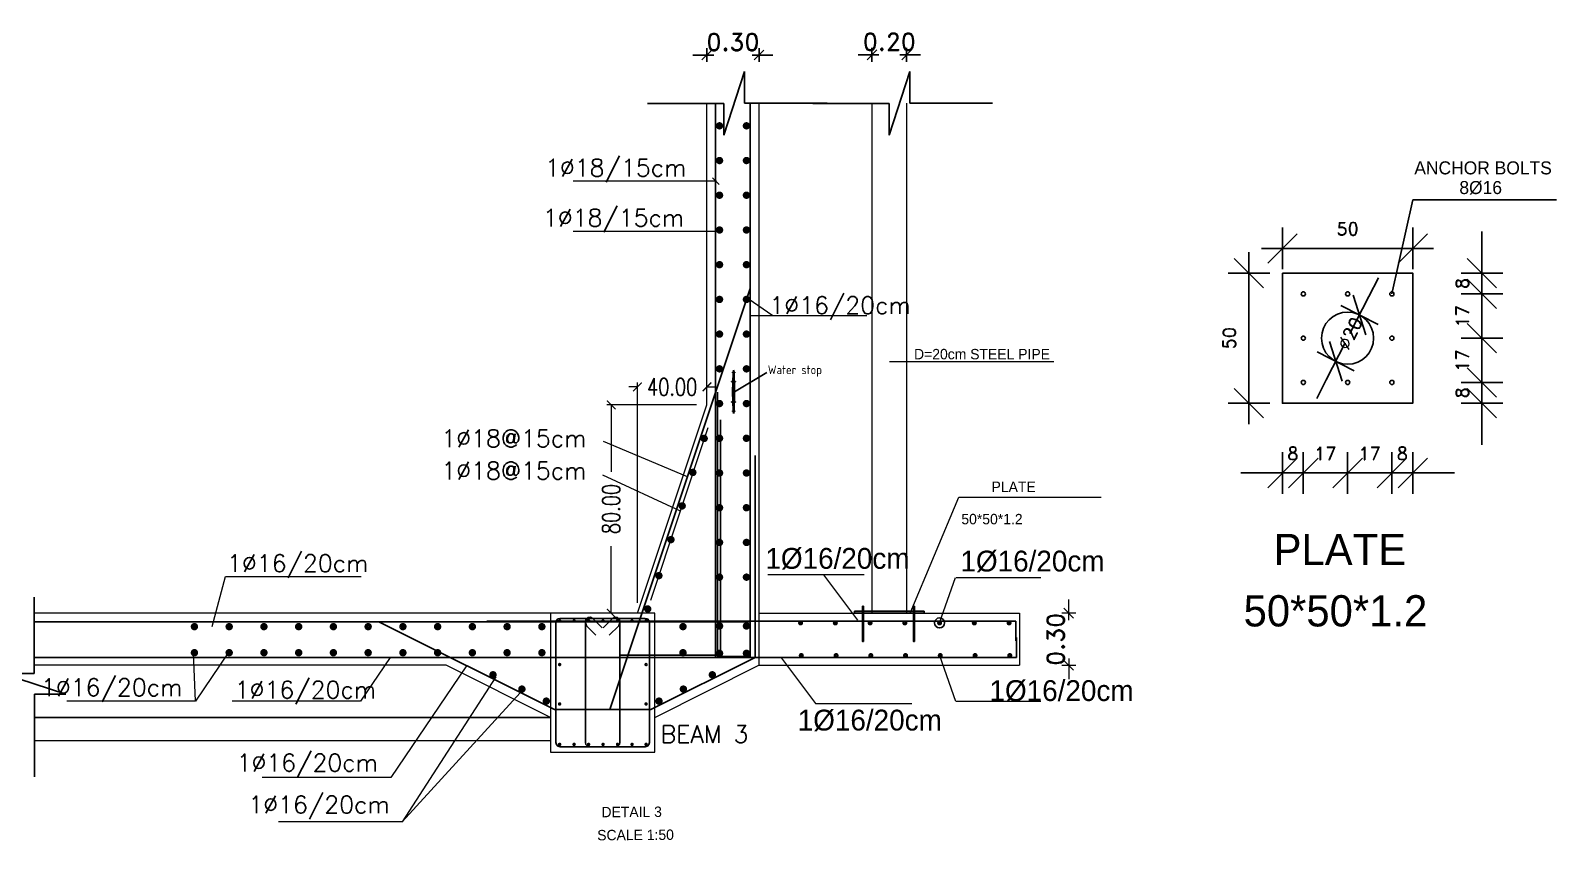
# Model space of a CAD drawing. Extents: x 166525 to 167198, y 178739 to 179747.
# Drawn here: x 166645.68 to 166663.25, y 179285.34 to 179294.67 of the extents above; entities that cross this region are included whole.
import ezdxf

# ---------------------------------------------------------------- set-up
doc = ezdxf.new("R2010")
doc.units = 0
doc.header["$MEASUREMENT"] = 0
doc.linetypes.add('AUSGEZOGEN', pattern=[0])
doc.layers.get('0').update_dxf_attribs({"linetype": 'CONTINUOUS'})
doc.layers.get('DEFPOINTS').update_dxf_attribs({"linetype": 'CONTINUOUS'})
for name, color, linetype, lineweight in [('BEAM', 6, 'CONTINUOUS', 13), ('dimentions', 241, 'CONTINUOUS', 20), ('LINE', 8, 'CONTINUOUS', 9)]:
    doc.layers.add(name, color=color, linetype=linetype, lineweight=lineweight)
for name, color, linetype in [('BEAM-DIM', 4, 'CONTINUOUS'), ('BEAM-REIN', 2, 'CONTINUOUS'), ('EBENE0', 7, 'AUSGEZOGEN'), ('FRAM-REIN', 2, 'CONTINUOUS'), ('GRUNDEBENE', 7, 'AUSGEZOGEN'), ('LAYER40', 7, 'AUSGEZOGEN'), ('outdim', 42, 'CONTINUOUS'), ('REBARS', 2, 'CONTINUOUS'), ('SLAB-REIN', 2, 'CONTINUOUS'), ('TEXTE', 7, 'AUSGEZOGEN'), ('TEXTM', 2, 'CONTINUOUS')]:
    doc.layers.add(name, color=color, linetype=linetype)
doc.styles.add('DIM', font='simplex.shx', dxfattribs={"width": 0.75})
doc.styles.add('ISO8', font='iso8')
doc.styles.add('ROMAND10', font='ROMAND.shx', dxfattribs={"height": 0.2})
doc.styles.add('ROMANS', font='romans.shx')
doc.dimstyles.new('1-100-layout', dxfattribs={"dimtxt": 0.2, "dimasz": 0.08, "dimexe": 0.18, "dimexo": 0.0625, "dimgap": 0.05, "dimtad": 1, "dimzin": 12, "dimdsep": 46, "dimtxsty": 'ROMAND10', "dimblk": '2', "dimcen": 0, "dimdle": 0.15, "dimse1": 1, "dimse2": 1, "dimclrd": 256, "dimclre": 9, "dimclrt": 1, "dimazin": 0, "dimtfac": 1, "dimtix": 1, "dimtofl": 0, "dimtmove": 2, "dimatfit": 0, "dimldrblk": '2', "dimfxl": 1, "dimtolj": 1, "dimtzin": 0, "dimlwd": -1, "dimlwe": -1, "dimarcsym": 0})
doc.dimstyles.new('MUTASIM', dxfattribs={"dimscale": 0.9995, "dimtxt": 0.2, "dimasz": 0.1, "dimexe": 0.05, "dimexo": 0.12, "dimgap": 0.05, "dimtad": 0, "dimzin": 0, "dimdsep": 46, "dimtxsty": 'DIM', "dimblk": 'ARCHTICK', "dimcen": 0.09, "dimclrd": 35, "dimclre": 33, "dimclrt": 256, "dimazin": 0, "dimtfac": 1, "dimtofl": 0, "dimtmove": 1, "dimatfit": 3, "dimfxl": 0.18, "dimtolj": 1, "dimtzin": 0, "dimlwd": 13, "dimlwe": 9, "dimarcsym": 0})

# ---------------------------------------------------------------- blocks, each defined once
blk = doc.blocks.new('_ARCHTICK')
at = {"color": 0, "linetype": 'ByBlock', "const_width": 0.15}
blk.add_lwpolyline([(-0.5, -0.5), (0.5, 0.5)], dxfattribs=at)
blk = doc.blocks.new('*D532')
at = {"layer": 'BEAM', "color": 33, "lineweight": 9, "transparency": 16777216}
for p, q in [((166652.665, 179288.081), (166652.665, 179290.619)), ((166653.465, 179290.481), (166653.465, 179290.619))]:
    blk.add_line(p, q, dxfattribs=at)
at = {"layer": 'BEAM', "color": 35, "lineweight": 13, "transparency": 16777216}
for p, q in [((166652.665, 179290.569), (166652.565, 179290.569)), ((166653.465, 179290.569), (166653.565, 179290.569))]:
    blk.add_line(p, q, dxfattribs=at)
at = {"layer": 'DEFPOINTS', "color": 0, "transparency": 16777216}
for p in [(166653.465, 179290.569), (166653.465, 179290.361), (166652.665, 179287.961)]:
    blk.add_point(p, dxfattribs=at)
at = {"layer": 'BEAM', "color": 35, "lineweight": 13, "transparency": 16777216, "xscale": 0.09995000000000001, "yscale": 0.09995000000000001, "zscale": 0.09995000000000001}
blk.add_blockref('_ARCHTICK', (166652.665, 179290.569), dxfattribs=at)
at = {"layer": 'BEAM', "color": 35, "lineweight": 13, "transparency": 16777216, "xscale": 0.09995000000000001, "yscale": 0.09995000000000001, "zscale": 0.09995000000000001, "rotation": 180}
blk.add_blockref('_ARCHTICK', (166653.465, 179290.569), dxfattribs=at)
at = {"layer": 'BEAM', "transparency": 16777216, "insert": (166653.065, 179290.569), "char_height": 0.1999, "attachment_point": 5, "style": 'DIM'}
blk.add_mtext('\\A1;40.00', dxfattribs=at)
blk = doc.blocks.new('new block')
at = {"layer": 'FRAM-REIN', "const_width": 8.4}
blk.add_lwpolyline([(-3.4, 2.5, -1), (3.4, -2.5, -1)], format="xyb", close=True, dxfattribs=at)
blk = doc.blocks.new('2')
for p, q in [((0, 1), (0, -1)), ((1, 0), (-1, 0)), ((0.707, 0.707), (-0.707, -0.707))]:
    blk.add_line(p, q)
blk = doc.blocks.new('*D533')
at = {"layer": 'BEAM', "transparency": 16777216}
for p, q in [((166657.631, 179288.041), (166657.631, 179288.121)), ((166657.631, 179287.281), (166657.631, 179287.201))]:
    blk.add_line(p, q, dxfattribs=at)
at = {"layer": 'DEFPOINTS', "color": 0, "transparency": 16777216}
for p in [(166657.065, 179287.961), (166657.065, 179287.361), (166657.631, 179287.361)]:
    blk.add_point(p, dxfattribs=at)
at = {"layer": 'BEAM', "transparency": 16777216, "xscale": 0.08, "yscale": 0.08, "zscale": 0.08}
for p, rotation in [((166657.631, 179287.961), 270), ((166657.631, 179287.361), 90)]:
    blk.add_blockref('2', p, dxfattribs=dict(at, rotation=rotation))
at = {"layer": 'BEAM', "color": 1, "transparency": 16777216, "insert": (166657.481, 179287.661), "char_height": 0.2, "attachment_point": 5, "rotation": 90, "style": 'ROMAND10'}
blk.add_mtext('\\A1;0.30', dxfattribs=at)
blk = doc.blocks.new('*D534')
at = {"layer": 'DEFPOINTS', "color": 0, "transparency": 16777216}
for p in [(166655.765, 179294.394), (166655.365, 179294.183), (166655.765, 179294.183)]:
    blk.add_point(p, dxfattribs=at)
at = {"layer": 'outdim', "transparency": 16777216}
for p, q in [((166655.285, 179294.394), (166655.205, 179294.394)), ((166655.845, 179294.394), (166655.925, 179294.394))]:
    blk.add_line(p, q, dxfattribs=at)
at = {"layer": 'outdim', "transparency": 16777216, "xscale": 0.08, "yscale": 0.08, "zscale": 0.08}
blk.add_blockref('2', (166655.365, 179294.394), dxfattribs=at)
at = {"layer": 'outdim', "transparency": 16777216, "xscale": 0.08, "yscale": 0.08, "zscale": 0.08, "rotation": 180}
blk.add_blockref('2', (166655.765, 179294.394), dxfattribs=at)
at = {"layer": 'outdim', "color": 1, "transparency": 16777216, "insert": (166655.565, 179294.544), "char_height": 0.2, "attachment_point": 5, "style": 'ROMAND10'}
blk.add_mtext('\\A1;0.20', dxfattribs=at)
blk = doc.blocks.new('A$C2556767A')
at = {"layer": 'EBENE0', "color": 3, "linetype": 'AUSGEZOGEN'}
for p, q in [((0.2197, -0.1829), (0.3386, 0.1829)), ((0.3386, 0.1829), (0.3386, 0.0012)), ((-0.2197, 0), (0.2197, 0)), ((0.2197, 0), (0.2197, -0.1829)), ((0.3386, 0.0012), (0.8146, 0.0012))]:
    blk.add_line(p, q, dxfattribs=at)
blk = doc.blocks.new('*D535')
at = {"layer": 'DEFPOINTS', "color": 0, "transparency": 16777216}
for p in [(166654.065, 179294.392), (166653.465, 179293.835), (166654.065, 179293.835)]:
    blk.add_point(p, dxfattribs=at)
at = {"layer": 'outdim', "transparency": 16777216}
for p, q in [((166653.385, 179294.392), (166653.305, 179294.392)), ((166654.145, 179294.392), (166654.225, 179294.392))]:
    blk.add_line(p, q, dxfattribs=at)
at = {"layer": 'outdim', "transparency": 16777216, "xscale": 0.08, "yscale": 0.08, "zscale": 0.08}
blk.add_blockref('2', (166653.465, 179294.392), dxfattribs=at)
at = {"layer": 'outdim', "transparency": 16777216, "xscale": 0.08, "yscale": 0.08, "zscale": 0.08, "rotation": 180}
blk.add_blockref('2', (166654.065, 179294.392), dxfattribs=at)
at = {"layer": 'outdim', "color": 1, "transparency": 16777216, "insert": (166653.765, 179294.542), "char_height": 0.2, "attachment_point": 5, "style": 'ROMAND10'}
blk.add_mtext('\\A1;0.30', dxfattribs=at)
blk = doc.blocks.new('*D20')
at = {"layer": 'DEFPOINTS', "color": 0, "transparency": 16777216}
for p in [(5080.5742, -904.799), (5080.0742, -904.8937), (5080.5742, -904.8937)]:
    blk.add_point(p, dxfattribs=at)
at = {"layer": 'outdim', "transparency": 16777216}
blk.add_line((5080.1542, -904.799), (5080.4942, -904.799), dxfattribs=at)
at = {"layer": 'outdim', "transparency": 16777216, "xscale": 0.08, "yscale": 0.08, "zscale": 0.08, "rotation": 180}
blk.add_blockref('2', (5080.0742, -904.799), dxfattribs=at)
at = {"layer": 'outdim', "transparency": 16777216, "xscale": 0.08, "yscale": 0.08, "zscale": 0.08}
blk.add_blockref('2', (5080.5742, -904.799), dxfattribs=at)
at = {"layer": 'outdim', "color": 1, "transparency": 16777216, "insert": (5080.3242, -904.724), "char_height": 0.2, "attachment_point": 5, "style": 'ROMAND10'}
blk.add_mtext('\\A1;{\\H0.25x;50}', dxfattribs=at)
blk = doc.blocks.new('*D21')
at = {"layer": 'DEFPOINTS', "color": 0, "transparency": 16777216}
for p in [(5080.0742, -904.8937), (5079.9455, -905.3937), (5080.0742, -905.3937)]:
    blk.add_point(p, dxfattribs=at)
at = {"layer": 'outdim', "transparency": 16777216}
blk.add_line((5079.9455, -904.9737), (5079.9455, -905.3137), dxfattribs=at)
at = {"layer": 'outdim', "transparency": 16777216, "xscale": 0.08, "yscale": 0.08, "zscale": 0.08}
for p, rotation in [((5079.9455, -904.8937), 90), ((5079.9455, -905.3937), 270)]:
    blk.add_blockref('2', p, dxfattribs=dict(at, rotation=rotation))
at = {"layer": 'outdim', "color": 1, "transparency": 16777216, "insert": (5079.8705, -905.1437), "char_height": 0.2, "attachment_point": 5, "rotation": 90, "style": 'ROMAND10'}
blk.add_mtext('\\A1;{\\H0.25x;50}', dxfattribs=at)
blk = doc.blocks.new('*D22')
at = {"layer": 'DEFPOINTS', "color": 0, "transparency": 16777216}
for p in [(5080.0742, -904.9737), (5080.1542, -904.9737), (5080.0742, -905.6614)]:
    blk.add_point(p, dxfattribs=at)
at = {"layer": 'outdim', "transparency": 16777216}
for p, q in [((5079.9942, -905.6614), (5079.9142, -905.6614)), ((5080.2342, -905.6614), (5080.3142, -905.6614))]:
    blk.add_line(p, q, dxfattribs=at)
at = {"layer": 'outdim', "transparency": 16777216, "xscale": 0.08, "yscale": 0.08, "zscale": 0.08}
blk.add_blockref('2', (5080.0742, -905.6614), dxfattribs=at)
at = {"layer": 'outdim', "transparency": 16777216, "xscale": 0.08, "yscale": 0.08, "zscale": 0.08, "rotation": 180}
blk.add_blockref('2', (5080.1542, -905.6614), dxfattribs=at)
at = {"layer": 'outdim', "color": 1, "transparency": 16777216, "insert": (5080.1142, -905.5864), "char_height": 0.2, "attachment_point": 5, "style": 'ROMAND10'}
blk.add_mtext('\\A1;{\\H0.25x;8}', dxfattribs=at)
blk = doc.blocks.new('*D23')
at = {"layer": 'DEFPOINTS', "color": 0, "transparency": 16777216}
for p in [(5080.1542, -905.3137), (5080.3242, -905.3137), (5080.3242, -905.6614)]:
    blk.add_point(p, dxfattribs=at)
at = {"layer": 'outdim', "transparency": 16777216}
for p, q in [((5080.0742, -905.6614), (5079.9942, -905.6614)), ((5080.4042, -905.6614), (5080.4842, -905.6614))]:
    blk.add_line(p, q, dxfattribs=at)
at = {"layer": 'outdim', "transparency": 16777216, "xscale": 0.08, "yscale": 0.08, "zscale": 0.08}
blk.add_blockref('2', (5080.1542, -905.6614), dxfattribs=at)
at = {"layer": 'outdim', "transparency": 16777216, "xscale": 0.08, "yscale": 0.08, "zscale": 0.08, "rotation": 180}
blk.add_blockref('2', (5080.3242, -905.6614), dxfattribs=at)
at = {"layer": 'outdim', "color": 1, "transparency": 16777216, "insert": (5080.2392, -905.5864), "char_height": 0.2, "attachment_point": 5, "style": 'ROMAND10'}
blk.add_mtext('\\A1;{\\H0.25x;17}', dxfattribs=at)
blk = doc.blocks.new('*D24')
at = {"layer": 'DEFPOINTS', "color": 0, "transparency": 16777216}
for p in [(5080.3242, -905.3137), (5080.4942, -905.3137), (5080.4942, -905.6614)]:
    blk.add_point(p, dxfattribs=at)
at = {"layer": 'outdim', "transparency": 16777216}
for p, q in [((5080.2442, -905.6614), (5080.1642, -905.6614)), ((5080.5742, -905.6614), (5080.6542, -905.6614))]:
    blk.add_line(p, q, dxfattribs=at)
at = {"layer": 'outdim', "transparency": 16777216, "xscale": 0.08, "yscale": 0.08, "zscale": 0.08}
blk.add_blockref('2', (5080.3242, -905.6614), dxfattribs=at)
at = {"layer": 'outdim', "transparency": 16777216, "xscale": 0.08, "yscale": 0.08, "zscale": 0.08, "rotation": 180}
blk.add_blockref('2', (5080.4942, -905.6614), dxfattribs=at)
at = {"layer": 'outdim', "color": 1, "transparency": 16777216, "insert": (5080.4092, -905.5864), "char_height": 0.2, "attachment_point": 5, "style": 'ROMAND10'}
blk.add_mtext('\\A1;{\\H0.25x;17}', dxfattribs=at)
blk = doc.blocks.new('*D25')
at = {"layer": 'DEFPOINTS', "color": 0, "transparency": 16777216}
for p in [(5080.4942, -905.3137), (5080.5742, -905.3137), (5080.5742, -905.6614)]:
    blk.add_point(p, dxfattribs=at)
at = {"layer": 'outdim', "transparency": 16777216}
for p, q in [((5080.4142, -905.6614), (5080.3342, -905.6614)), ((5080.6542, -905.6614), (5080.7342, -905.6614))]:
    blk.add_line(p, q, dxfattribs=at)
at = {"layer": 'outdim', "transparency": 16777216, "xscale": 0.08, "yscale": 0.08, "zscale": 0.08}
blk.add_blockref('2', (5080.4942, -905.6614), dxfattribs=at)
at = {"layer": 'outdim', "transparency": 16777216, "xscale": 0.08, "yscale": 0.08, "zscale": 0.08, "rotation": 180}
blk.add_blockref('2', (5080.5742, -905.6614), dxfattribs=at)
at = {"layer": 'outdim', "color": 1, "transparency": 16777216, "insert": (5080.5342, -905.5864), "char_height": 0.2, "attachment_point": 5, "style": 'ROMAND10'}
blk.add_mtext('\\A1;{\\H0.25x;8}', dxfattribs=at)
blk = doc.blocks.new('*D26')
at = {"layer": 'DEFPOINTS', "color": 0, "transparency": 16777216}
for p in [(5080.3697, -905.0547), (5080.2787, -905.2328)]:
    blk.add_point(p, dxfattribs=at)
at = {"layer": 'outdim', "transparency": 16777216}
for p, q in [((5080.4061, -904.9835), (5080.4426, -904.9122)), ((5080.2423, -905.304), (5080.2058, -905.3752))]:
    blk.add_line(p, q, dxfattribs=at)
at = {"layer": 'outdim', "transparency": 16777216, "xscale": 0.08, "yscale": 0.08, "zscale": 0.08}
for p, rotation in [((5080.3697, -905.0547), 242.9223156243954), ((5080.2787, -905.2328), 62.9223156243954)]:
    blk.add_blockref('2', p, dxfattribs=dict(at, rotation=rotation))
at = {"layer": 'outdim', "color": 1, "transparency": 16777216, "insert": (5080.3335, -905.1256), "char_height": 0.2, "attachment_point": 5, "rotation": 62.92232, "style": 'ROMAND10'}
blk.add_mtext('\\A1;{\\H0.25x;∅20}', dxfattribs=at)
blk = doc.blocks.new('*D29')
at = {"layer": 'DEFPOINTS', "color": 0, "transparency": 16777216}
for p in [(5080.1518, -905.3137), (5080.1518, -905.3937), (5080.8394, -905.3937)]:
    blk.add_point(p, dxfattribs=at)
at = {"layer": 'outdim', "transparency": 16777216}
for p, q in [((5080.8394, -905.2337), (5080.8394, -905.1537)), ((5080.8394, -905.4737), (5080.8394, -905.5537))]:
    blk.add_line(p, q, dxfattribs=at)
at = {"layer": 'outdim', "transparency": 16777216, "xscale": 0.08, "yscale": 0.08, "zscale": 0.08}
for p, rotation in [((5080.8394, -905.3137), 270), ((5080.8394, -905.3937), 90)]:
    blk.add_blockref('2', p, dxfattribs=dict(at, rotation=rotation))
at = {"layer": 'outdim', "color": 1, "transparency": 16777216, "insert": (5080.7644, -905.3537), "char_height": 0.2, "attachment_point": 5, "rotation": 90, "style": 'ROMAND10'}
blk.add_mtext('\\A1;{\\H0.25x;8}', dxfattribs=at)
blk = doc.blocks.new('*D30')
at = {"layer": 'DEFPOINTS', "color": 0, "transparency": 16777216}
for p in [(5080.4918, -905.1437), (5080.8394, -905.1437), (5080.4918, -905.3137)]:
    blk.add_point(p, dxfattribs=at)
at = {"layer": 'outdim', "transparency": 16777216}
for p, q in [((5080.8394, -905.0637), (5080.8394, -904.9837)), ((5080.8394, -905.3937), (5080.8394, -905.4737))]:
    blk.add_line(p, q, dxfattribs=at)
at = {"layer": 'outdim', "transparency": 16777216, "xscale": 0.08, "yscale": 0.08, "zscale": 0.08}
for p, rotation in [((5080.8394, -905.1437), 270), ((5080.8394, -905.3137), 90)]:
    blk.add_blockref('2', p, dxfattribs=dict(at, rotation=rotation))
at = {"layer": 'outdim', "color": 1, "transparency": 16777216, "insert": (5080.7644, -905.2287), "char_height": 0.2, "attachment_point": 5, "rotation": 90, "style": 'ROMAND10'}
blk.add_mtext('\\A1;{\\H0.25x;17}', dxfattribs=at)
blk = doc.blocks.new('*D27')
at = {"layer": 'DEFPOINTS', "color": 0, "transparency": 16777216}
for p in [(5080.4918, -904.9737), (5080.8394, -904.9737), (5080.4918, -905.1437)]:
    blk.add_point(p, dxfattribs=at)
at = {"layer": 'outdim', "transparency": 16777216}
for p, q in [((5080.8394, -904.8937), (5080.8394, -904.8137)), ((5080.8394, -905.2237), (5080.8394, -905.3037))]:
    blk.add_line(p, q, dxfattribs=at)
at = {"layer": 'outdim', "transparency": 16777216, "xscale": 0.08, "yscale": 0.08, "zscale": 0.08}
for p, rotation in [((5080.8394, -904.9737), 270), ((5080.8394, -905.1437), 90)]:
    blk.add_blockref('2', p, dxfattribs=dict(at, rotation=rotation))
at = {"layer": 'outdim', "color": 1, "transparency": 16777216, "insert": (5080.7644, -905.0587), "char_height": 0.2, "attachment_point": 5, "rotation": 90, "style": 'ROMAND10'}
blk.add_mtext('\\A1;{\\H0.25x;17}', dxfattribs=at)
blk = doc.blocks.new('*D28')
at = {"layer": 'DEFPOINTS', "color": 0, "transparency": 16777216}
for p in [(5080.4918, -904.8937), (5080.8394, -904.8937), (5080.4918, -904.9737)]:
    blk.add_point(p, dxfattribs=at)
at = {"layer": 'outdim', "transparency": 16777216}
for p, q in [((5080.8394, -904.8137), (5080.8394, -904.7337)), ((5080.8394, -905.0537), (5080.8394, -905.1337))]:
    blk.add_line(p, q, dxfattribs=at)
at = {"layer": 'outdim', "transparency": 16777216, "xscale": 0.08, "yscale": 0.08, "zscale": 0.08}
for p, rotation in [((5080.8394, -904.8937), 270), ((5080.8394, -904.9737), 90)]:
    blk.add_blockref('2', p, dxfattribs=dict(at, rotation=rotation))
at = {"layer": 'outdim', "color": 1, "transparency": 16777216, "insert": (5080.7644, -904.9337), "char_height": 0.2, "attachment_point": 5, "rotation": 90, "style": 'ROMAND10'}
blk.add_mtext('\\A1;{\\H0.25x;8}', dxfattribs=at)
blk = doc.blocks.new('A$C65683F6A')
at = {"layer": 'outdim'}
for p, q in [((0.17, -0.1747), (0.25, 0.1864)), ((0.25, 0.1864), (0.8016, 0.1861))]:
    blk.add_line(p, q, dxfattribs=at)
blk.add_lwpolyline([(-0.25, -0.0947), (0.25, -0.0947), (0.25, -0.5947), (-0.25, -0.5947)], close=True, dxfattribs=at)
for centre, radius in [((-0.17, -0.1747), 0.008), ((0, -0.1747), 0.008), ((0.17, -0.1747), 0.008), ((0, -0.3447), 0.1), ((-0.17, -0.3447), 0.008), ((0.17, -0.3447), 0.008), ((-0.17, -0.5147), 0.008), ((0, -0.5147), 0.008), ((0.17, -0.5147), 0.008)]:
    blk.add_circle(centre, radius, dxfattribs=at)
at = {"layer": 'TEXTM', "color": 4}
for s, height, p in [('ANCHOR BOLTS', 0.05, (0.2561, 0.2844)), ('8%%C16 ', 0.05, (0.4289, 0.2088)), ('PLATE ', 0.12, (-0.284, -1.2162)), ('50*50*1.2', 0.12, (-0.3992, -1.4517))]:
    blk.add_text(s, height=height, rotation=359.99265, dxfattribs=at).set_placement(p)
at = {"layer": 'outdim'}
for base, p1, p2, override, picture, middle in [((0.25, 0), (-0.25, -0.0947), (0.25, -0.0947), {"dimfxl": 0}, '*D20', (0, 0.075)), ((-0.25, -0.8623), (-0.17, -0.1747), (-0.25, -0.1747), {"dimfxl": 0}, '*D22', (-0.21, -0.7873)), ((0, -0.8623), (-0.17, -0.5147), (0, -0.5147), {"dimtxt": 0.05, "dimfxl": 0}, '*D23', (-0.085, -0.7873)), ((0.17, -0.8623), (0, -0.5147), (0.17, -0.5147), {"dimfxl": 0}, '*D24', (0.085, -0.7873)), ((0.25, -0.8623), (0.17, -0.5147), (0.25, -0.5147), {"dimfxl": 0}, '*D25', (0.21, -0.7873))]:
    dim = blk.add_linear_dim(base=base, p1=p1, p2=p2, text='{\\H0.25x;<>}', dimstyle='1-100-layout', override=override, dxfattribs=at)
    dim.commit()
    dim.dimension.update_dxf_attribs({"geometry": picture, "text_midpoint": middle, "insert": (-5080.3242, 904.799)})
for base, p1, p2, override, picture, middle in [((0.5152, -0.0947), (0.1676, -0.1747), (0.1676, -0.0947), {"dimfxl": 0}, '*D28', (0.4402, -0.1347)), ((-0.3787, -0.5947), (-0.25, -0.0947), (-0.25, -0.5947), {"dimfxl": 0}, '*D21', (-0.4537, -0.3447)), ((0.5152, -0.1747), (0.1676, -0.3447), (0.1676, -0.1747), {"dimfxl": 0}, '*D27', (0.4402, -0.2597)), ((0.5152, -0.3447), (0.1676, -0.5147), (0.1676, -0.3447), {"dimtxt": 0.05, "dimfxl": 0}, '*D30', (0.4402, -0.4297)), ((0.5152, -0.5947), (-0.1724, -0.5147), (-0.1724, -0.5947), {"dimfxl": 0}, '*D29', (0.4402, -0.5547))]:
    dim = blk.add_linear_dim(base=base, p1=p1, p2=p2, angle=90, text='{\\H0.25x;<>}', dimstyle='1-100-layout', override=override, dxfattribs=at)
    dim.commit()
    dim.dimension.update_dxf_attribs({"geometry": picture, "text_midpoint": middle, "insert": (-5080.3242, 904.799)})
dim = blk.add_diameter_dim_2p(p1=(-0.0455, -0.4337), p2=(0.0455, -0.2557), text='{\\H0.25x;<>}', dimstyle='1-100-layout', override={"dimfxl": 0}, dxfattribs=at)
dim.commit()
dim.dimension.update_dxf_attribs({"geometry": '*D26', "text_midpoint": (0.0093, -0.3266), "dimtype": 131, "insert": (-5080.3242, 904.799)})

msp = doc.modelspace()

# ---------------------------------------------------------------- hatches: boundary and pattern name
at = {"layer": 'outdim'}
h = msp.add_hatch(color=256, dxfattribs=at)
h.paths.add_polyline_path([(166655.7649, 179287.98538), (166655.3649, 179287.98538), (166655.3649, 179287.96138), (166655.7649, 179287.96138)])
h.paths.add_polyline_path([(166655.3649, 179287.98538), (166655.1649, 179287.98538), (166655.1649, 179287.96138), (166655.3649, 179287.96138)])
h.paths.add_polyline_path([(166655.9649, 179287.98538), (166655.7649, 179287.98538), (166655.7649, 179287.96138), (166655.9649, 179287.96138)])
h = msp.add_hatch(color=256, dxfattribs=at)
h.paths.add_polyline_path([(166655.26727, 179287.88138), (166655.25606, 179287.88138), (166655.25606, 179287.63628), (166655.26727, 179287.63628)])
h.paths.add_polyline_path([(166655.85436, 179287.88138), (166655.84315, 179287.88138), (166655.84315, 179287.63605), (166655.85436, 179287.63605)])
h.paths.add_polyline_path([(166655.26727, 179287.96138), (166655.25606, 179287.96138), (166655.25606, 179287.88138), (166655.26727, 179287.88138)])
h.paths.add_polyline_path([(166655.26727, 179288.04157), (166655.25606, 179288.04157), (166655.25606, 179287.98538), (166655.26727, 179287.98538)])
h.paths.add_polyline_path([(166655.85436, 179288.04157), (166655.84315, 179288.04157), (166655.84315, 179287.98538), (166655.85436, 179287.98538)])
h.paths.add_polyline_path([(166655.85436, 179287.96138), (166655.84315, 179287.96138), (166655.84315, 179287.88138), (166655.85436, 179287.88138)])

# ---------------------------------------------------------------- linework, layer by layer
at = {"layer": 'BEAM'}
for p, q in [((166653.4649, 179290.36138), (166653.4649, 179293.83755)), ((166654.0649, 179293.83755), (166654.0649, 179287.36138)), ((166652.6649, 179287.96138), (166653.4649, 179290.36138)), ((166652.8649, 179287.96138), (166645.72056, 179287.96138)), ((166654.0649, 179287.96138), (166657.0649, 179287.96138)), ((166657.0649, 179287.96138), (166657.0649, 179287.36138)), ((166650.4649, 179287.36138), (166645.72056, 179287.36138)), ((166651.6649, 179286.76138), (166650.4649, 179287.36138)), ((166652.8649, 179286.76138), (166654.0649, 179287.36138)), ((166654.0649, 179287.36138), (166657.0649, 179287.36138)), ((166651.6649, 179286.76138), (166645.72056, 179286.76138))]:
    msp.add_line(p, q, dxfattribs=at)
at = {"layer": 'BEAM', "color": 33, "lineweight": 9}
for p, q in [((166653.34496, 179290.36138), (166652.3131, 179290.36138)), ((166652.54496, 179287.96138), (166652.3131, 179287.96138))]:
    msp.add_line(p, q, dxfattribs=at)
at = {"layer": 'BEAM', "color": 35, "lineweight": 13}
for p, q in [((166652.36308, 179290.36138), (166652.36308, 179289.58973)), ((166652.36308, 179287.96138), (166652.36308, 179288.73302))]:
    msp.add_line(p, q, dxfattribs=at)
at = {"layer": 'BEAM'}
msp.add_lwpolyline([(166651.6649, 179286.36138), (166652.8649, 179286.36138), (166652.8649, 179287.96138), (166651.6649, 179287.96138)], close=True, dxfattribs=at)
for points in [[(166645.72056, 179286.76138), (166651.6649, 179286.76138)], [(166645.72056, 179286.49301), (166651.6649, 179286.49301)]]:
    msp.add_lwpolyline(points, dxfattribs=at)
at = {"layer": 'BEAM-REIN', "const_width": 0.019}
for points in [[(166651.75896, 179287.87299, 1), (166651.77996, 179287.87299, 1)], [(166651.92576, 179287.87299, 1), (166651.94676, 179287.87299, 1)], [(166652.09256, 179287.87299, 1), (166652.11356, 179287.87299, 1)], [(166652.25936, 179287.87299, 1), (166652.28036, 179287.87299, 1)], [(166652.42616, 179287.87299, 1), (166652.44716, 179287.87299, 1)], [(166652.59296, 179287.87299, 1), (166652.61396, 179287.87299, 1)], [(166652.7545, 179287.87299, 1), (166652.7755, 179287.87299, 1)], [(166651.75896, 179287.36994, 1), (166651.77996, 179287.36994, 1)], [(166652.7545, 179287.36994, 1), (166652.7755, 179287.36994, 1)], [(166651.75896, 179286.91572, 1), (166651.77996, 179286.91572, 1)], [(166652.7545, 179286.91572, 1), (166652.7755, 179286.91572, 1)], [(166651.75896, 179286.44978, 1), (166651.77996, 179286.44978, 1)], [(166651.92576, 179286.44978, 1), (166651.94676, 179286.44978, 1)], [(166652.09256, 179286.44978, 1), (166652.11356, 179286.44978, 1)], [(166652.25936, 179286.44978, 1), (166652.28036, 179286.44978, 1)], [(166652.42616, 179286.44978, 1), (166652.44716, 179286.44978, 1)], [(166652.59296, 179286.44978, 1), (166652.61396, 179286.44978, 1)], [(166652.7545, 179286.44978, 1), (166652.7755, 179286.44978, 1)]]:
    msp.add_lwpolyline(points, format="xyb", close=True, dxfattribs=at)
at = {"layer": 'dimentions'}
for p, q in [((166655.3649, 179293.83755), (166655.3649, 179287.96138)), ((166655.7649, 179293.83755), (166655.7649, 179287.96138))]:
    msp.add_line(p, q, dxfattribs=at)
at = {"layer": 'EBENE0', "color": 2, "linetype": 'AUSGEZOGEN'}
msp.add_line((166649.27005, 179286.76137), (166650.07005, 179286.76137), dxfattribs=at)
at = {"layer": 'FRAM-REIN', "lineweight": 25}
for p, q in [((166653.5649, 179287.45082), (166653.5649, 179293.83755)), ((166653.9649, 179293.83755), (166653.9649, 179287.46164)), ((166652.34739, 179286.85082), (166653.9649, 179291.70333)), ((166653.58783, 179290.50765), (166653.58783, 179287.46164)), ((166653.62043, 179290.18945), (166653.62043, 179287.47966)), ((166654.02018, 179287.45082), (166654.02018, 179289.77737)), ((166653.9649, 179287.86138), (166645.72056, 179287.86138)), ((166657.02034, 179287.86925), (166650.93052, 179287.86925)), ((166657.02034, 179287.86925), (166657.02034, 179287.64153)), ((166657.02867, 179287.45082), (166657.02867, 179287.68122)), ((166645.72056, 179287.45082), (166657.02867, 179287.45082)), ((166653.62043, 179287.47966), (166652.46994, 179287.47966)), ((166652.82018, 179286.85082), (166654.02018, 179287.45082)), ((166653.58783, 179287.46164), (166653.9649, 179287.46164)), ((166651.70962, 179286.85082), (166652.82018, 179286.85082))]:
    msp.add_line(p, q, dxfattribs=at)
at = {"layer": 'FRAM-REIN'}
msp.add_line((166651.70962, 179286.85082), (166649.6885, 179287.86138), dxfattribs=at)
at = {"layer": 'GRUNDEBENE', "color": 1, "linetype": 'AUSGEZOGEN'}
for p, q in [((166653.74799, 179290.62538), (166653.74799, 179290.63138)), ((166653.74799, 179290.63138), (166653.79599, 179290.63138)), ((166653.74799, 179290.62538), (166653.79599, 179290.62538)), ((166653.75799, 179290.73738), (166653.75799, 179290.73138)), ((166653.75799, 179290.73738), (166653.78599, 179290.73738)), ((166653.75799, 179290.73138), (166653.78599, 179290.73138)), ((166653.76599, 179290.73138), (166653.75999, 179290.51138)), ((166653.77199, 179290.76138), (166653.76599, 179290.73738)), ((166653.76599, 179290.73738), (166653.76599, 179290.73138)), ((166653.77199, 179290.76138), (166653.77799, 179290.73738)), ((166653.77199, 179290.51138), (166653.77199, 179290.76138)), ((166653.77799, 179290.73738), (166653.77799, 179290.73138)), ((166653.77799, 179290.73138), (166653.78399, 179290.51138)), ((166653.78599, 179290.73738), (166653.78599, 179290.73138)), ((166653.79599, 179290.62538), (166653.79599, 179290.63138)), ((166653.76599, 179290.29138), (166653.75999, 179290.51138)), ((166653.77199, 179290.51138), (166653.77199, 179290.26138)), ((166653.77799, 179290.29138), (166653.78399, 179290.51138)), ((166653.74799, 179290.39738), (166653.74799, 179290.39138)), ((166653.74799, 179290.39738), (166653.79599, 179290.39738)), ((166653.74799, 179290.39138), (166653.79599, 179290.39138)), ((166653.75799, 179290.28538), (166653.75799, 179290.29138)), ((166653.75799, 179290.29138), (166653.78599, 179290.29138)), ((166653.75799, 179290.28538), (166653.78599, 179290.28538)), ((166653.76599, 179290.28538), (166653.76599, 179290.29138)), ((166653.77199, 179290.26138), (166653.76599, 179290.28538)), ((166653.77199, 179290.26138), (166653.77799, 179290.28538)), ((166653.77799, 179290.28538), (166653.77799, 179290.29138)), ((166653.78599, 179290.28538), (166653.78599, 179290.29138)), ((166653.79599, 179290.39738), (166653.79599, 179290.39138))]:
    msp.add_line(p, q, dxfattribs=at)
at = {"layer": 'LAYER40', "color": 1, "linetype": 'AUSGEZOGEN'}
msp.add_line((166653.78399, 179290.51138), (166654.15373, 179290.73599), dxfattribs=at)
at = {"layer": 'LINE', "linetype": 'Continuous'}
for p, q in [((166651.92697, 179292.94116), (166653.57698, 179292.94116)), ((166653.53014, 179292.97834), (166653.60683, 179292.89972)), ((166651.92697, 179292.36444), (166653.57698, 179292.36444)), ((166653.93992, 179291.58522), (166654.22313, 179291.39053)), ((166653.9649, 179291.39053), (166655.30809, 179291.39053)), ((166655.56698, 179290.86161), (166657.46027, 179290.86161)), ((166653.47678, 179290.09725), (166652.81391, 179288.10928)), ((166653.24115, 179289.53209), (166652.27369, 179289.9391)), ((166652.26239, 179289.55392), (166653.15796, 179289.14108)), ((166655.80433, 179287.96138), (166656.36577, 179289.298)), ((166656.36577, 179289.298), (166658.00552, 179289.298)), ((166647.77035, 179287.80638), (166647.92425, 179288.38372)), ((166647.92425, 179288.38372), (166649.48385, 179288.38372)), ((166655.27419, 179288.40332), (166654.16506, 179288.40332)), ((166655.20358, 179287.88138), (166654.8124, 179288.40332)), ((166656.14389, 179287.8491), (166656.32635, 179288.37451)), ((166656.33359, 179288.37451), (166657.31135, 179288.37451)), ((166647.57702, 179286.94921), (166647.55469, 179287.50628)), ((166647.95469, 179287.50628), (166647.57702, 179286.94921)), ((166649.81753, 179287.45082), (166649.47745, 179286.94921)), ((166654.32482, 179287.44138), (166654.71601, 179286.91943)), ((166656.14389, 179287.47365), (166656.32635, 179286.94824)), ((166650.69906, 179287.3561), (166649.82523, 179286.06718)), ((166651.03414, 179287.22852), (166649.95686, 179285.55875)), ((166651.35605, 179287.09144), (166649.95686, 179285.55875)), ((166647.57702, 179286.94921), (166646.09752, 179286.94921)), ((166649.47745, 179286.94921), (166647.99795, 179286.94921)), ((166654.71601, 179286.91943), (166655.82514, 179286.91943)), ((166656.33359, 179286.94824), (166657.31135, 179286.94824)), ((166649.82523, 179286.06718), (166648.34573, 179286.06718)), ((166649.95686, 179285.55875), (166648.53369, 179285.55875))]:
    msp.add_line(p, q, dxfattribs=at)
at = {"layer": 'outdim'}
for p, q in [((166655.1649, 179287.98538), (166655.9649, 179287.98538)), ((166655.1649, 179287.96138), (166655.1649, 179287.98538)), ((166655.1649, 179287.96138), (166655.9649, 179287.96138)), ((166655.9649, 179287.96138), (166655.9649, 179287.98538))]:
    msp.add_line(p, q, dxfattribs=at)
for points in [[(166655.25606, 179288.04157), (166655.26727, 179288.04157), (166655.26727, 179287.63628), (166655.25606, 179287.63628)], [(166655.84315, 179288.04157), (166655.85436, 179288.04157), (166655.85436, 179287.63605), (166655.84315, 179287.63605)]]:
    msp.add_lwpolyline(points, close=True, dxfattribs=at)
msp.add_circle((166656.14389, 179287.8491), 0.05775, dxfattribs=at)
at = {"layer": 'REBARS'}
for points in [[(166652.26971, 179287.79361, 0), (166652.37747, 179287.90138, 0), (166652.40348, 179287.91528, 0), (166652.43283, 179287.91239, 0), (166652.45562, 179287.89368, 0), (166652.46419, 179287.86546, 0), (166652.46419, 179286.47218, 0), (166652.45738, 179286.44678, 0), (166652.43879, 179286.42818, 0), (166652.41339, 179286.42138, 0), (166651.7757, 179286.42138, 0), (166651.7503, 179286.42818, 0), (166651.7317, 179286.44678, 0), (166651.7249, 179286.47218, 0), (166651.7249, 179287.85058, 0), (166651.7317, 179287.87598, 0), (166651.7503, 179287.89457, 0), (166651.7757, 179287.90138, 0), (166652.41339, 179287.90138, 0), (166652.44931, 179287.8865, 0), (166652.46419, 179287.85058, 0), (166652.44931, 179287.81465, 0), (166652.34154, 179287.70689, 0)], [(166652.26009, 179287.79361, 0), (166652.15232, 179287.90138, 0), (166652.12632, 179287.91528, 0), (166652.09697, 179287.91239, 0), (166652.07417, 179287.89368, 0), (166652.06561, 179287.86546, 0), (166652.06561, 179286.47218, 0), (166652.07241, 179286.44678, 0), (166652.09101, 179286.42818, 0), (166652.11641, 179286.42138, 0), (166652.7541, 179286.42138, 0), (166652.7795, 179286.42818, 0), (166652.79809, 179286.44678, 0), (166652.8049, 179286.47218, 0), (166652.8049, 179287.85058, 0), (166652.79809, 179287.87598, 0), (166652.7795, 179287.89457, 0), (166652.7541, 179287.90138, 0), (166652.11641, 179287.90138, 0), (166652.08049, 179287.8865, 0), (166652.06561, 179287.85058, 0), (166652.08049, 179287.81465, 0), (166652.18825, 179287.70689, 0)]]:
    msp.add_polyline3d(points, dxfattribs=at)
at = {"layer": 'SLAB-REIN', "color": 2, "const_width": 0.02764}
for points in [[(166654.52862, 179287.8491, 1), (166654.55917, 179287.8491, 1)], [(166654.92862, 179287.8491, 1), (166654.95917, 179287.8491, 1)], [(166655.32862, 179287.8491, 1), (166655.35917, 179287.8491, 1)], [(166655.72862, 179287.8491, 1), (166655.75917, 179287.8491, 1)], [(166656.12862, 179287.8491, 1), (166656.15917, 179287.8491, 1)], [(166656.52862, 179287.8491, 1), (166656.55917, 179287.8491, 1)], [(166656.92862, 179287.8491, 1), (166656.95917, 179287.8491, 1)], [(166654.53694, 179287.47365, -1), (166654.56749, 179287.47365, -1)], [(166654.93694, 179287.47365, -1), (166654.96749, 179287.47365, -1)], [(166655.33694, 179287.47365, -1), (166655.36749, 179287.47365, -1)], [(166655.73694, 179287.47365, -1), (166655.76749, 179287.47365, -1)], [(166656.13694, 179287.47365, -1), (166656.16749, 179287.47365, -1)], [(166656.53694, 179287.47365, -1), (166656.56749, 179287.47365, -1)], [(166656.93694, 179287.47365, -1), (166656.96749, 179287.47365, -1)]]:
    msp.add_lwpolyline(points, format="xyb", close=True, dxfattribs=at)

# ---------------------------------------------------------------- block references
at = {"layer": 'BEAM'}
for p, xscale, yscale, zscale, rotation in [((166653.61045, 179293.57658), -0.005062500007562916, 0.005062499985797331, 0.005062500829808414, 167.0997860701086), ((166653.92049, 179293.57658), -0.005062500007562916, 0.005062499985797331, 0.005062500829808414, 167.0997860701086), ((166653.61045, 179293.17658), -0.005062500007562916, 0.005062499985797331, 0.005062500829808414, 167.0997860701086), ((166653.92049, 179293.17658), -0.005062500007562916, 0.005062499985797331, 0.005062500829808414, 167.0997860701086), ((166653.61045, 179292.77658), -0.005062500007562916, 0.005062499985797331, 0.005062500829808414, 167.0997860701086), ((166653.92049, 179292.77658), -0.005062500007562916, 0.005062499985797331, 0.005062500829808414, 167.0997860701086), ((166653.61045, 179292.37658), -0.005062500007562916, 0.005062499985797331, 0.005062500829808414, 167.0997860701086), ((166653.92049, 179292.37658), -0.005062500007562916, 0.005062499985797331, 0.005062500829808414, 167.0997860701086), ((166653.61045, 179291.97658), -0.005062500007562916, 0.005062499985797331, 0.005062500829808414, 167.0997860701086), ((166653.92049, 179291.97658), -0.005062500007562916, 0.005062499985797331, 0.005062500829808414, 167.0997860701086), ((166653.61045, 179291.57658), -0.005062500007562916, 0.005062499985797331, 0.005062500829808414, 167.0997860701086), ((166653.92049, 179291.57658), -0.005062500007562916, 0.005062499985797331, 0.005062500829808414, 167.0997860701086), ((166653.61045, 179291.17658), -0.005062500007562916, 0.005062499985797331, 0.005062500829808414, 167.0997860701086), ((166653.92049, 179291.17658), -0.005062500007562916, 0.005062499985797331, 0.005062500829808414, 167.0997860701086), ((166653.61045, 179290.77658), -0.005062500007562916, 0.005062499985797331, 0.005062500829808414, 167.0997860701086), ((166653.92049, 179290.77658), -0.005062500007562916, 0.005062499985797331, 0.005062500829808414, 167.0997860701086), ((166653.61045, 179290.37658), -0.005062500007562916, 0.005062499985797331, 0.005062500829808414, 167.0997860701086), ((166653.92049, 179290.37658), -0.005062500007562916, 0.005062499985797331, 0.005062500829808414, 167.0997860701086), ((166653.43354, 179289.97499), -0.005062500007562916, 0.005062499985797331, 0.005062500829808414, 167.0997860701086), ((166653.61045, 179289.97658), -0.005062500007562916, 0.005062499985797331, 0.005062500829808414, 167.0997860701086), ((166653.92049, 179289.97658), -0.005062500007562916, 0.005062499985797331, 0.005062500829808414, 167.0997860701086), ((166653.30305, 179289.58353), -0.005062500007562916, 0.005062499985797331, 0.005062500829808414, 167.0997860701086), ((166653.61045, 179289.57658), -0.005062500007562916, 0.005062499985797331, 0.005062500829808414, 167.0997860701086), ((166653.92049, 179289.57658), -0.005062500007562916, 0.005062499985797331, 0.005062500829808414, 167.0997860701086), ((166653.18042, 179289.19763), -0.005062500007562916, 0.005062499985797331, 0.005062500829808414, 167.0997860701086), ((166653.61045, 179289.17658), -0.005062500007562916, 0.005062499985797331, 0.005062500829808414, 167.0997860701086), ((166653.92049, 179289.17658), -0.005062500007562916, 0.005062499985797331, 0.005062500829808414, 167.0997860701086), ((166653.05125, 179288.80877), -0.005062500007562916, 0.005062499985797331, 0.005062500829808414, 167.0997860701086), ((166653.61045, 179288.77658), -0.005062500007562916, 0.005062499985797331, 0.005062500829808414, 167.0997860701086), ((166653.92049, 179288.77658), -0.005062500007562916, 0.005062499985797331, 0.005062500829808414, 167.0997860701086), ((166652.91207, 179288.394), -0.005062500007562916, 0.005062499985797331, 0.005062500829808414, 167.0997860701086), ((166653.61045, 179288.37658), -0.005062500007562916, 0.005062499985797331, 0.005062500829808414, 167.0997860701086), ((166653.92049, 179288.37658), -0.005062500007562916, 0.005062499985797331, 0.005062500829808414, 167.0997860701086), ((166652.78379, 179288.0102), -0.005062500007562916, 0.005062499985797331, 0.005062500829808414, 167.0997860701086), ((166647.56516, 179287.80638), -0.005062500007562916, 0.005062499985797331, 0.005062500829808414, 167.0997860701086), ((166647.96516, 179287.80638), -0.005062500007562916, 0.005062499985797331, 0.005062500829808414, 167.0997860701086), ((166648.36516, 179287.80638), -0.005062500007562916, 0.005062499985797331, 0.005062500829808414, 167.0997860701086), ((166648.76516, 179287.80638), -0.005062500007562916, 0.005062499985797331, 0.005062500829808414, 167.0997860701086), ((166649.16516, 179287.80638), -0.005062500007562916, 0.005062499985797331, 0.005062500829808414, 167.0997860701086), ((166649.56516, 179287.80638), -0.005062500007562916, 0.005062499985797331, 0.005062500829808414, 167.0997860701086), ((166649.96516, 179287.80638), -0.005062500007562916, 0.005062499985797331, 0.005062500829808414, 167.0997860701086), ((166650.36516, 179287.80638), -0.005062500007562916, 0.005062499985797331, 0.005062500829808414, 167.0997860701086), ((166650.76516, 179287.80638), -0.005062500007562916, 0.005062499985797331, 0.005062500829808414, 167.0997860701086), ((166651.16516, 179287.80638), -0.005062500007562916, 0.005062499985797331, 0.005062500829808414, 167.0997860701086), ((166651.56516, 179287.80638), -0.005062500007562916, 0.005062499985797331, 0.005062500829808414, 167.0997860701086), ((166653.18974, 179287.80638), -0.005062500007562916, 0.005062499985797331, 0.005062500829808414, 167.0997860701086), ((166653.61045, 179287.81397), -0.005062500007562916, 0.005062499985797331, 0.005062500829808414, 167.0997860701086), ((166647.56516, 179287.50628), -0.005062500007562916, 0.005062499985797331, 0.005062500829808414, 167.0997860701086), ((166647.96516, 179287.50628), -0.005062500007562916, 0.005062499985797331, 0.005062500829808414, 167.0997860701086), ((166648.36516, 179287.50628), -0.005062500007562916, 0.005062499985797331, 0.005062500829808414, 167.0997860701086), ((166648.76516, 179287.50628), -0.005062500007562916, 0.005062499985797331, 0.005062500829808414, 167.0997860701086), ((166649.16516, 179287.50628), -0.005062500007562916, 0.005062499985797331, 0.005062500829808414, 167.0997860701086), ((166649.56516, 179287.50628), -0.005062500007562916, 0.005062499985797331, 0.005062500829808414, 167.0997860701086), ((166649.96516, 179287.50628), -0.005062500007562916, 0.005062499985797331, 0.005062500829808414, 167.0997860701086), ((166650.36516, 179287.50628), -0.005062500007562916, 0.005062499985797331, 0.005062500829808414, 167.0997860701086), ((166650.76516, 179287.50628), -0.005062500007562916, 0.005062499985797331, 0.005062500829808414, 167.0997860701086), ((166651.16516, 179287.50628), -0.005062500007562916, 0.005062499985797331, 0.005062500829808414, 167.0997860701086), ((166651.56516, 179287.50628), -0.005062500007562916, 0.005062499985797331, 0.005062500829808414, 167.0997860701086), ((166653.18974, 179287.50628), -0.005062500007562916, 0.005062499985797331, 0.005062500829808414, 167.0997860701086), ((166653.61045, 179287.49908), -0.005062500007562916, 0.005062499985797331, 0.005062500829808414, 167.0997860701086), ((166653.92049, 179287.49908), -0.005062500007562916, 0.005062499985797331, 0.005062500829808414, 167.0997860701086), ((166651.00249, 179287.25153), 0.005062500007562916, 0.005062500007562916, 0.005062500007562916, 192.9002139298915), ((166653.5273, 179287.25153), -0.005062500007562916, 0.005062499985797331, 0.005062500829808414, 167.0997860701086), ((166651.33532, 179287.08669), 0.005062500007562916, 0.005062500007562916, 0.005062500007562916, 192.9002139298915), ((166653.19447, 179287.08669), -0.005062500007562916, 0.005062499985797331, 0.005062500829808414, 167.0997860701086), ((166651.6161, 179286.94809), 0.005062500007562916, 0.005062500007562916, 0.005062500007562916, 192.9002139298915), ((166651.6161, 179286.94809), 0.005062500007562916, 0.005062500007562916, 0.005062500007562916, 192.9002139298915), ((166652.9137, 179286.94809), -0.005062500007562916, 0.005062499985797331, 0.005062500829808414, 167.0997860701086)]:
    msp.add_blockref('new block', p, dxfattribs=dict(at, xscale=xscale, yscale=yscale, zscale=zscale, rotation=rotation))
at = {"layer": 'BEAM', "color": 35, "lineweight": 13, "xscale": 0.09995000000000001, "yscale": 0.09995000000000001, "zscale": 0.09995000000000001}
for p, rotation in [((166652.36308, 179290.36138), 90), ((166652.36308, 179287.96138), 270)]:
    msp.add_blockref('_ARCHTICK', p, dxfattribs=dict(at, rotation=rotation))
at = {"layer": 'FRAM-REIN', "lineweight": 25, "xscale": -0.005062500007562916, "yscale": 0.005062499985797331, "zscale": 0.005062500829808414, "rotation": 167.0997860701086}
msp.add_blockref('new block', (166653.92049, 179287.81397), dxfattribs=at)
at = {"layer": 'outdim'}
for name, p, xscale, yscale, zscale in [('A$C2556767A', (166653.22243, 179293.83512), 2, 2, 2), ('A$C2556767A', (166655.12243, 179293.83512), 2, 2, 2), ('A$C65683F6A', (166660.84152, 179292.1641), 3, 3, 3)]:
    msp.add_blockref(name, p, dxfattribs=dict(at, xscale=xscale, yscale=yscale, zscale=zscale))
at = {"layer": 'outdim', "xscale": 2, "yscale": 2, "zscale": 2, "rotation": 270}
msp.add_blockref('A$C2556767A', (166645.72056, 179287.70657), dxfattribs=at)

# ---------------------------------------------------------------- texts
at = {"layer": 'BEAM', "insert": (166652.36308, 179289.16138), "char_height": 0.1999, "attachment_point": 5, "rotation": 90, "style": 'DIM'}
msp.add_mtext('\\A1;80.00', dxfattribs=at)
at = {"layer": 'BEAM-DIM', "style": 'ROMANS'}
for s, p in [('1%%C18/15cm', (166651.60122, 179292.99421)), ('1%%C18/15cm', (166651.57645, 179292.41749)), ('1%%C16/20cm', (166654.18445, 179291.40897)), ('1%%C18@15cm', (166650.4078, 179289.8753)), ('1%%C18@15cm', (166650.4078, 179289.50363)), ('1%%C16/20cm', (166647.94028, 179288.43677)), ('1%%C16/20cm', (166645.79838, 179287.00722)), ('1%%C16/20cm', (166648.02918, 179286.97972)), ('BEAM 3', (166652.93275, 179286.46845)), ('1%%C16/20cm', (166648.05, 179286.13942)), ('1%%C16/20cm', (166648.18583, 179285.6565))]:
    msp.add_text(s, height=0.2, dxfattribs=at).set_placement(p)
at = {"layer": 'TEXTE', "color": 1, "style": 'ISO8'}
msp.add_text('Water stop', height=0.1, dxfattribs=at).set_placement((166654.16666, 179290.71577))
at = {"layer": 'TEXTM', "color": 4}
for s, height, rotation, p in [('D=20cm STEEL PIPE', 0.12, 359.992647, (166655.84996, 179290.88637)), ('PLATE ', 0.12, 359.992647, (166656.74268, 179289.35722)), ('50*50*1.2', 0.12, 359.992647, (166656.39471, 179288.98569)), ('1%%C16/20cm', 0.24, 359.992647, (166654.13863, 179288.47308)), ('1%%C16/20cm', 0.24, 0.007353, (166656.3841, 179288.44186)), ('1%%C16/20cm', 0.24, 359.992647, (166656.71831, 179286.94962)), ('1%%C16/20cm', 0.24, 359.992647, (166654.51054, 179286.60984)), ('DETAIL 3', 0.12, 0.360658, (166652.25153, 179285.60965)), ('SCALE 1:50', 0.12, 0.360658, (166652.2024, 179285.34415))]:
    msp.add_text(s, height=height, rotation=rotation, dxfattribs=at).set_placement(p)

# ---------------------------------------------------------------- dimensions: what is measured, and where the dimension line sits
at = {"layer": 'BEAM'}
dim = msp.add_linear_dim(base=(166653.4649, 179290.56857), p1=(166652.6649, 179287.96138), p2=(166653.4649, 179290.36138), dimstyle='MUTASIM', override={"dimlfac": 50}, dxfattribs=at)
dim.commit()
dim.dimension.update_dxf_attribs({"geometry": '*D532', "text_midpoint": (166653.0649, 179290.56857)})
dim = msp.add_linear_dim(base=(166657.63106, 179287.36138), p1=(166657.0649, 179287.96138), p2=(166657.0649, 179287.36138), angle=90, text='0.30', dimstyle='1-100-layout', override={"dimfxl": 0}, dxfattribs=at)
dim.commit()
dim.dimension.update_dxf_attribs({"geometry": '*D533', "text_midpoint": (166657.48106, 179287.66138)})
at = {"layer": 'outdim'}
dim = msp.add_linear_dim(base=(166654.0649, 179294.39187), p1=(166653.4649, 179293.83512), p2=(166654.0649, 179293.83512), text='0.30', dimstyle='1-100-layout', dxfattribs=at)
dim.commit()
dim.dimension.update_dxf_attribs({"geometry": '*D535', "text_midpoint": (166653.7649, 179294.54187)})
dim = msp.add_linear_dim(base=(166655.7649, 179294.39354), p1=(166655.3649, 179294.1834), p2=(166655.7649, 179294.1834), text='0.20', dimstyle='1-100-layout', override={"dimfxl": 0}, dxfattribs=at)
dim.commit()
dim.dimension.update_dxf_attribs({"geometry": '*D534', "text_midpoint": (166655.5649, 179294.54354)})

doc.saveas('drawing.dxf')
